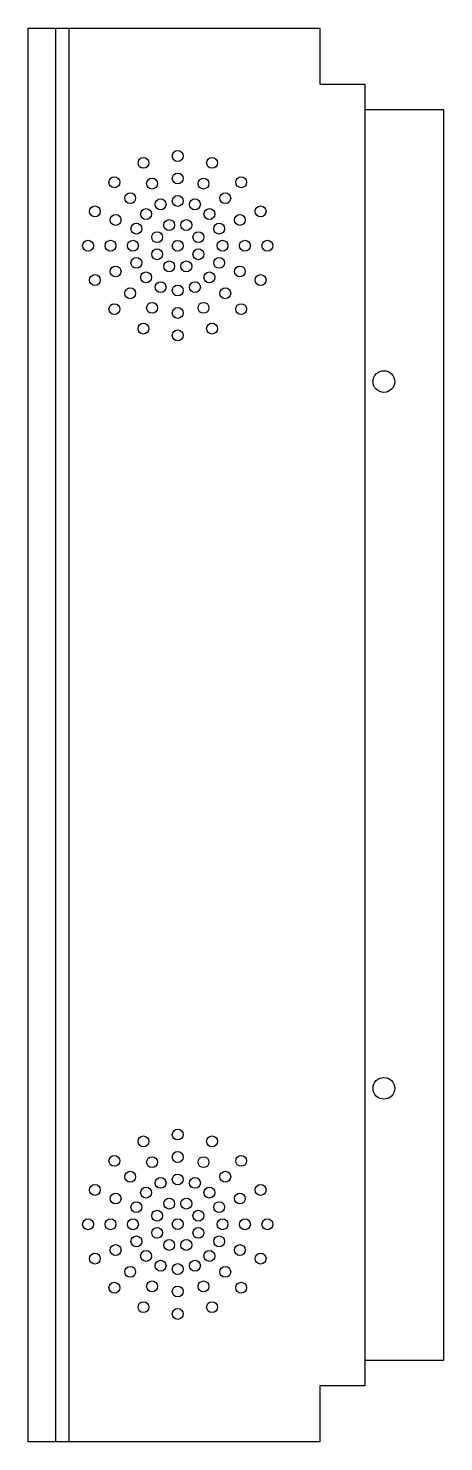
# Model space of a CAD drawing. Header units: millimetres. Extents: x -32 to 44, y -135 to 125.
import ezdxf

# ---------------------------------------------------------------- set-up
doc = ezdxf.new("R2010")
doc.units = ezdxf.units.MM

msp = doc.modelspace()

# ---------------------------------------------------------------- linework, layer by layer
at = {"color": 7, "linetype": 'Continuous', "lineweight": 25}
for p, q in [((-32.12, -134.81), (-32.12, 125.19)), ((-32.12, 125.19), (21.5, 125.19)), ((-27.12, 125.19), (-27.12, -134.81)), ((-24.62, -134.81), (-24.62, 125.19)), ((21.5, 125.19), (21.5, 114.89)), ((21.5, 114.89), (29.8, 114.89)), ((29.8, 114.89), (29.8, -124.51)), ((29.81, 110.19), (29.81, -119.81)), ((44.31, 110.19), (29.81, 110.19)), ((44.31, -119.81), (44.31, 110.19)), ((29.81, -119.81), (44.31, -119.81)), ((29.8, -124.51), (21.5, -124.51)), ((21.5, -124.51), (21.5, -134.81)), ((21.5, -134.81), (-32.12, -134.81))]:
    msp.add_line(p, q, dxfattribs=at)
for centre, radius in [((-10.93, 100.43), 1), ((-4.62, 101.69), 1), ((1.7, 100.43), 1), ((-16.28, 96.85), 1), ((-9.35, 96.61), 1), ((-4.62, 97.56), 1), ((0.12, 96.61), 1), ((7.05, 96.85), 1), ((-13.36, 93.93), 1), ((-7.77, 92.8), 1), ((-4.62, 93.43), 1), ((-1.46, 92.8), 1), ((4.13, 93.93), 1), ((-19.86, 91.5), 1), ((-10.44, 91.01), 1), ((1.21, 91.01), 1), ((10.63, 91.5), 1), ((-16.05, 89.92), 1), ((-12.23, 88.34), 1), ((-6.19, 88.98), 1), ((-3.04, 88.98), 1), ((3, 88.34), 1), ((6.81, 89.92), 1), ((-21.12, 85.19), 1), ((-16.99, 85.19), 1), ((-12.86, 85.19), 1), ((-8.41, 86.76), 1), ((-4.62, 85.17), 1), ((-0.82, 86.76), 1), ((3.62, 85.19), 1), ((7.75, 85.19), 1), ((11.88, 85.19), 1), ((-8.41, 83.61), 1), ((-0.82, 83.61), 1), ((-16.05, 80.45), 1), ((-12.23, 82.03), 1), ((-6.19, 81.39), 1), ((-3.04, 81.39), 1), ((3, 82.03), 1), ((6.81, 80.45), 1), ((-19.86, 78.87), 1), ((-10.44, 79.36), 1), ((-7.77, 77.57), 1), ((-1.46, 77.57), 1), ((1.21, 79.36), 1), ((10.63, 78.87), 1), ((-13.36, 76.44), 1), ((-4.62, 76.95), 1), ((4.13, 76.44), 1), ((-16.28, 73.52), 1), ((-9.35, 73.76), 1), ((-4.62, 72.82), 1), ((0.12, 73.76), 1), ((7.05, 73.52), 1), ((-10.93, 69.94), 1), ((1.7, 69.94), 1), ((-4.62, 68.69), 1), ((33.31, 60.19), 2), ((33.31, -69.81), 2), ((-4.62, -78.31), 1), ((-10.93, -79.57), 1), ((1.7, -79.57), 1), ((-16.28, -83.15), 1), ((-9.35, -83.39), 1), ((-4.62, -82.44), 1), ((0.12, -83.39), 1), ((7.05, -83.15), 1), ((-13.36, -86.07), 1), ((-4.62, -86.57), 1), ((4.13, -86.07), 1), ((-19.86, -88.5), 1), ((-10.44, -88.99), 1), ((-7.77, -87.2), 1), ((-1.46, -87.2), 1), ((1.21, -88.99), 1), ((10.63, -88.5), 1), ((-16.05, -90.08), 1), ((-12.23, -91.66), 1), ((-6.19, -91.02), 1), ((-3.04, -91.02), 1), ((3, -91.66), 1), ((6.81, -90.08), 1), ((-8.41, -93.24), 1), ((-0.82, -93.24), 1), ((-21.12, -94.81), 1), ((-16.99, -94.81), 1), ((-12.86, -94.81), 1), ((-8.41, -96.39), 1), ((-4.62, -94.79), 1), ((-0.82, -96.39), 1), ((3.62, -94.81), 1), ((7.75, -94.81), 1), ((11.88, -94.81), 1), ((-16.05, -99.55), 1), ((-12.23, -97.97), 1), ((-6.19, -98.61), 1), ((-3.04, -98.61), 1), ((3, -97.97), 1), ((6.81, -99.55), 1), ((-19.86, -101.13), 1), ((-10.44, -100.64), 1), ((1.21, -100.64), 1), ((10.63, -101.13), 1), ((-13.36, -103.56), 1), ((-7.77, -102.43), 1), ((-4.62, -103.05), 1), ((-1.46, -102.43), 1), ((4.13, -103.56), 1), ((-16.28, -106.48), 1), ((-9.35, -106.24), 1), ((-4.62, -107.18), 1), ((0.12, -106.24), 1), ((7.05, -106.48), 1), ((-10.93, -110.06), 1), ((1.7, -110.06), 1), ((-4.62, -111.31), 1)]:
    msp.add_circle(centre, radius, dxfattribs=at)

doc.saveas('drawing.dxf')
